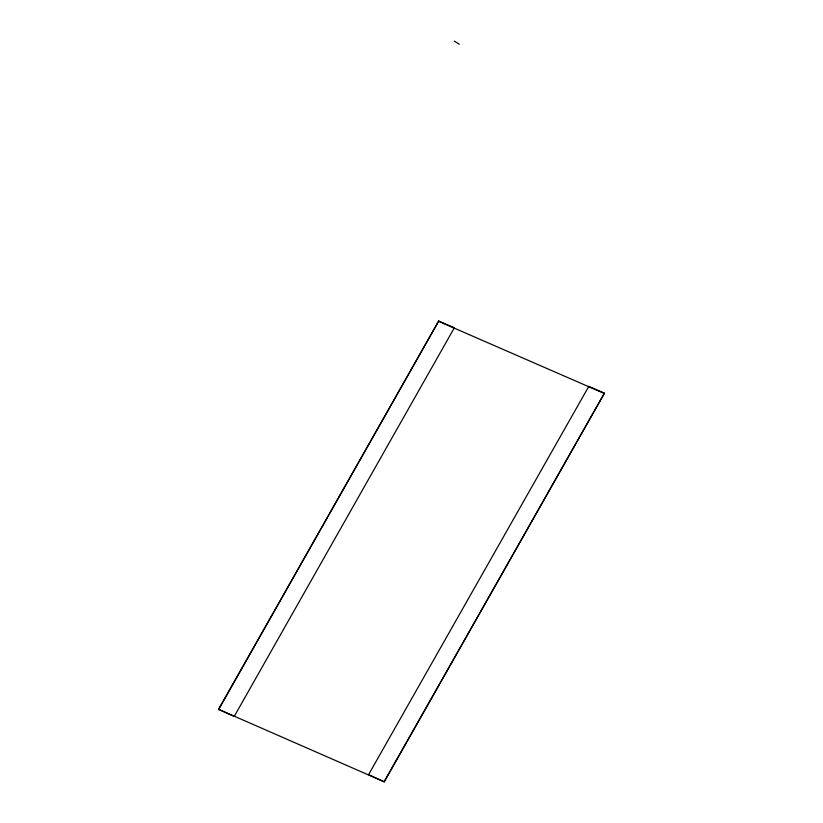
<?xml version="1.0" encoding="UTF-8"?>
<svg xmlns="http://www.w3.org/2000/svg" width="823" height="823" viewBox="0 0 823 823"><rect width="100%" height="100%" fill="white"/><g stroke="black" fill="none" stroke-linecap="round" stroke-linejoin="round"><path stroke-width="1.23" d="M218.507 709.292L438.721 321.001L454.347 327.811L234.195 716.483L218.507 709.292L384.279 781.85L604.432 393.178L588.805 386.378L368.581 774.659L384.279 781.85M218.568 709.673L438.721 321.001M384.207 781.459L604.432 393.178M438.793 321.392L604.494 393.569M454.224 41.15L459.255 44.185"/></g></svg>
